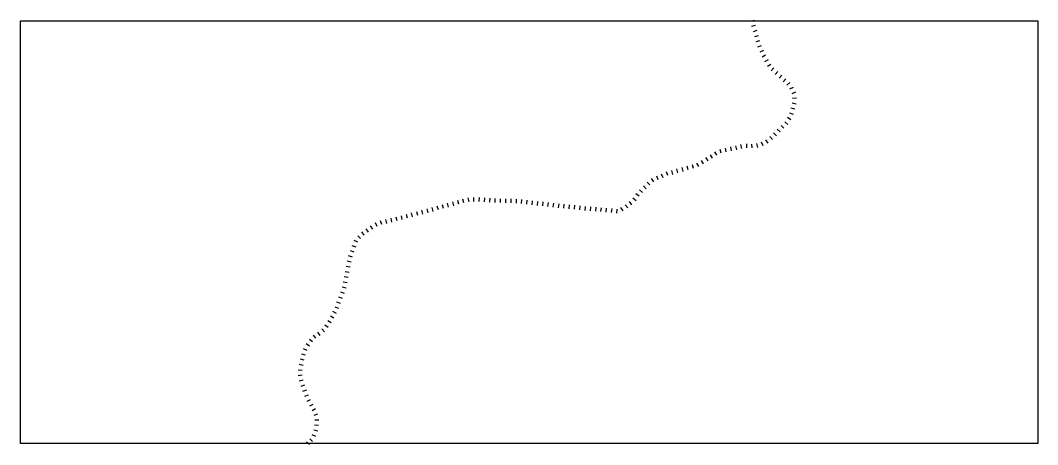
# Model space of a CAD drawing. Header units: inches. Extents: x 734614 to 757648, y 1633794 to 1657822.
# Drawn here: x 738528 to 757648, y 1649854 to 1657822 of the extents above; entities that cross this region are included whole.
import ezdxf

# ---------------------------------------------------------------- set-up
doc = ezdxf.new("R2010")
doc.units = ezdxf.units.IN
doc.header["$MEASUREMENT"] = 0
doc.layers.add('CS', color=134, linetype='Continuous')

msp = doc.modelspace()

# ---------------------------------------------------------------- linework, layer by layer
at = {"layer": 'CS'}
for p, q in [((752319, 1657822), (752247, 1657801)), ((752345, 1657723), (752272, 1657707)), ((752370, 1657630), (752299, 1657607)), ((752396, 1657531), (752324, 1657513)), ((752422, 1657435), (752350, 1657416)), ((752454, 1657346), (752385, 1657316)), ((752495, 1657255), (752426, 1657224)), ((752535, 1657166), (752468, 1657131)), ((752581, 1657079), (752516, 1657042)), ((752631, 1656996), (752569, 1656954)), ((752692, 1656928), (752641, 1656873)), ((752765, 1656861), (752716, 1656805)), ((752839, 1656792), (752788, 1656738)), ((752912, 1656726), (752863, 1656670)), ((752987, 1656653), (752931, 1656603)), ((753050, 1656564), (752983, 1656530)), ((753096, 1656473), (753027, 1656442)), ((753115, 1656362), (753040, 1656355)), ((753084, 1656155), (753011, 1656170)), ((753107, 1656251), (753035, 1656269)), ((753012, 1655957), (752946, 1655995)), ((753057, 1656053), (752987, 1656080)), ((752808, 1655727), (752754, 1655779)), ((752879, 1655795), (752827, 1655849)), ((752951, 1655868), (752896, 1655918)), ((752584, 1655518), (752539, 1655578)), ((752663, 1655585), (752613, 1655641)), ((752737, 1655655), (752685, 1655708)), ((751702, 1655327), (751680, 1655399)), ((751796, 1655350), (751780, 1655423)), ((751893, 1655370), (751879, 1655444)), ((751993, 1655393), (751974, 1655465)), ((752090, 1655418), (752071, 1655491)), ((752179, 1655427), (752180, 1655502)), ((752280, 1655425), (752279, 1655500)), ((752388, 1655434), (752370, 1655507)), ((752489, 1655467), (752459, 1655536)), ((751367, 1655128), (751328, 1655193)), ((751453, 1655182), (751412, 1655245)), ((751536, 1655235), (751496, 1655299)), ((751621, 1655288), (751582, 1655352)), ((750792, 1654930), (750773, 1655003)), ((750888, 1654958), (750869, 1655031)), ((750985, 1654986), (750964, 1655058)), ((751081, 1655012), (751061, 1655084)), ((751177, 1655039), (751158, 1655111)), ((751277, 1655076), (751245, 1655143)), ((750432, 1654792), (750389, 1654853)), ((750516, 1654828), (750488, 1654897)), ((750609, 1654867), (750579, 1654936)), ((750700, 1654906), (750673, 1654976)), ((750221, 1654590), (750166, 1654641)), ((750291, 1654661), (750237, 1654713)), ((750360, 1654731), (750308, 1654785)), ((746771, 1654368), (746750, 1654440)), ((746866, 1654393), (746847, 1654466)), ((746961, 1654417), (746946, 1654490)), ((747052, 1654422), (747054, 1654497)), ((747152, 1654418), (747155, 1654493)), ((747251, 1654414), (747255, 1654489)), ((747351, 1654409), (747355, 1654484)), ((747451, 1654404), (747455, 1654479)), ((747551, 1654399), (747554, 1654473)), ((747652, 1654396), (747653, 1654471)), ((747752, 1654394), (747753, 1654469)), ((747850, 1654389), (747854, 1654464)), ((747948, 1654381), (747956, 1654456)), ((748047, 1654369), (748055, 1654444)), ((748147, 1654358), (748155, 1654433)), ((748246, 1654347), (748254, 1654422)), ((750023, 1654359), (749977, 1654419)), ((750101, 1654435), (750042, 1654482)), ((750156, 1654518), (750097, 1654565)), ((745997, 1654157), (745979, 1654229)), ((746095, 1654184), (746074, 1654256)), ((746191, 1654210), (746172, 1654282)), ((746287, 1654235), (746268, 1654308)), ((746384, 1654261), (746365, 1654334)), ((746481, 1654286), (746462, 1654359)), ((746576, 1654314), (746558, 1654386)), ((746674, 1654340), (746654, 1654412)), ((748346, 1654337), (748353, 1654412)), ((748444, 1654325), (748453, 1654399)), ((748545, 1654314), (748552, 1654389)), ((748643, 1654304), (748652, 1654378)), ((748744, 1654293), (748750, 1654368)), ((748843, 1654285), (748851, 1654359)), ((748942, 1654274), (748950, 1654349)), ((749042, 1654264), (749049, 1654338)), ((749142, 1654254), (749148, 1654329)), ((749242, 1654247), (749248, 1654321)), ((749341, 1654239), (749348, 1654313)), ((749441, 1654230), (749448, 1654304)), ((749541, 1654222), (749547, 1654297)), ((749639, 1654213), (749648, 1654287)), ((749739, 1654203), (749747, 1654277)), ((749856, 1654243), (749816, 1654307)), ((749943, 1654299), (749898, 1654359)), ((745321, 1653987), (745298, 1654058)), ((745415, 1654008), (745399, 1654081)), ((745513, 1654033), (745495, 1654105)), ((745610, 1654057), (745592, 1654129)), ((745707, 1654080), (745689, 1654153)), ((745805, 1654107), (745784, 1654179)), ((745901, 1654132), (745882, 1654205)), ((744991, 1653788), (744946, 1653848)), ((745073, 1653846), (745028, 1653906)), ((745153, 1653903), (745111, 1653965)), ((745232, 1653953), (745200, 1654022)), ((744871, 1653655), (744803, 1653686)), ((744921, 1653725), (744868, 1653778)), ((744803, 1653471), (744732, 1653495)), ((744837, 1653565), (744766, 1653590)), ((744743, 1653284), (744670, 1653301)), ((744769, 1653377), (744698, 1653401)), ((744709, 1653090), (744635, 1653102)), ((744724, 1653187), (744650, 1653202)), ((744668, 1652893), (744595, 1652908)), ((744687, 1652990), (744614, 1653007)), ((744620, 1652692), (744550, 1652719)), ((744649, 1652794), (744575, 1652810)), ((744548, 1652506), (744478, 1652533)), ((744584, 1652599), (744515, 1652626)), ((744470, 1652318), (744403, 1652352)), ((744512, 1652413), (744442, 1652439)), ((744370, 1652141), (744306, 1652181)), ((744421, 1652228), (744356, 1652266)), ((744162, 1651907), (744119, 1651969)), ((744244, 1651975), (744192, 1652028)), ((744312, 1652057), (744251, 1652100)), ((743962, 1651705), (743902, 1651750)), ((744022, 1651785), (743962, 1651830)), ((744083, 1651851), (744036, 1651909)), ((743889, 1651536), (743816, 1651553)), ((743918, 1651623), (743851, 1651655)), ((743841, 1651342), (743768, 1651359)), ((743864, 1651438), (743792, 1651457)), ((743824, 1651248), (743750, 1651256)), ((743822, 1651157), (743748, 1651148)), ((743841, 1651064), (743769, 1651045)), ((743871, 1650972), (743801, 1650947)), ((743904, 1650877), (743833, 1650853)), ((743936, 1650784), (743866, 1650757)), ((743978, 1650698), (743912, 1650663)), ((744026, 1650611), (743960, 1650575)), ((744077, 1650527), (744013, 1650488)), ((744116, 1650426), (744045, 1650403)), ((744133, 1650215), (744058, 1650218)), ((744136, 1650316), (744061, 1650317)), ((744084, 1650009), (744015, 1650038)), ((744120, 1650108), (744047, 1650127)), ((743960, 1649854), (743909, 1649909)), ((744022, 1649915), (743967, 1649966))]:
    msp.add_line(p, q, dxfattribs=at)
msp.add_lwpolyline([(738528, 1657811), (757648, 1657811), (757648, 1649878), (738528, 1649878)], close=True, dxfattribs=at)

doc.saveas('drawing.dxf')
